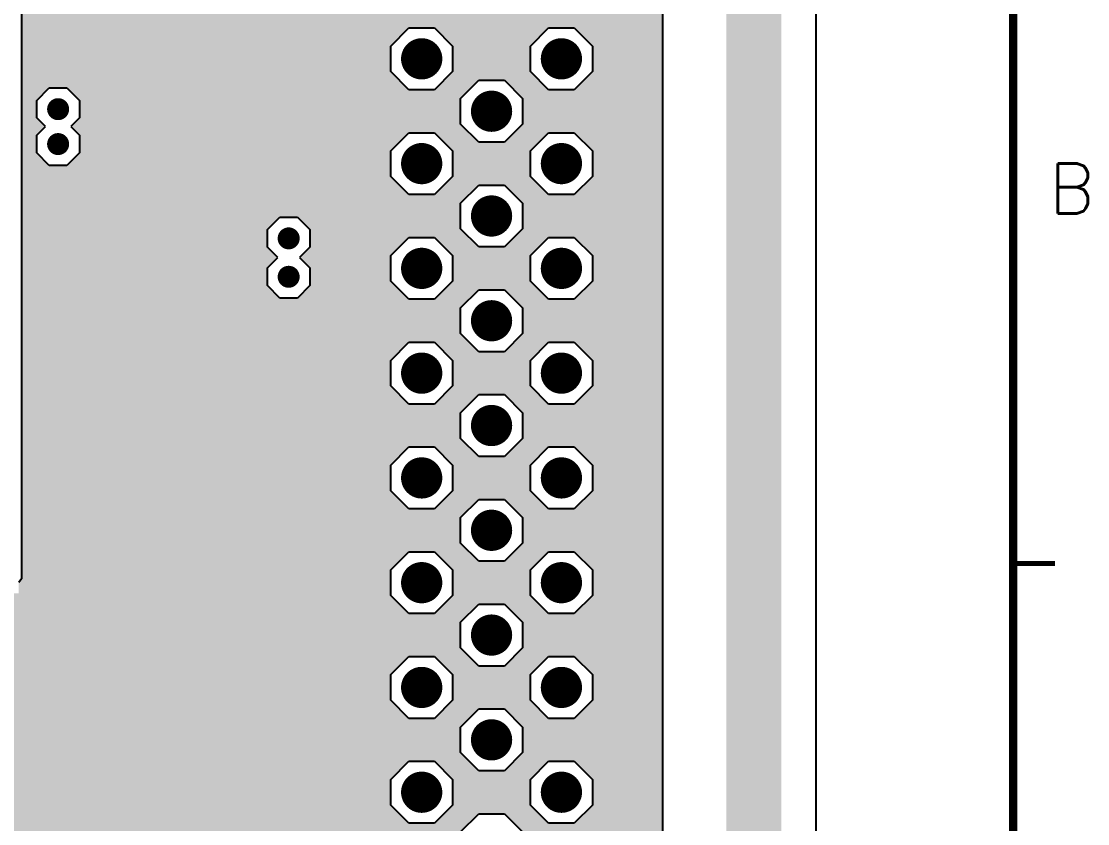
# Model space of a CAD drawing. Extents: x 295 to 953, y 10 to 290.
# Drawn here: x 822.5 to 886.4, y 179.4 to 227.5 of the extents above; entities that cross this region are included whole.
import ezdxf
from ezdxf.enums import TextEntityAlignment as Align

# ---------------------------------------------------------------- set-up
doc = ezdxf.new("R2010")
doc.units = 0
doc.header["$LTSCALE"] = 5
doc.header["$MEASUREMENT"] = 0
doc.layers.get('0').update_dxf_attribs({"linetype": 'CONTINUOUS', "lineweight": 25})
for name, color, linetype in [('L4-BOTTOM_GBR', 6, 'CONTINUOUS'), ('문자', 4, 'CONTINUOUS'), ('테두리', 3, 'CONTINUOUS')]:
    doc.layers.add(name, color=color, linetype=linetype)
doc.styles.get("Standard").update_dxf_attribs({"font": 'simplex.shx'})

# ---------------------------------------------------------------- blocks, each defined once
blk = doc.blocks.new('C')
at = {"layer": '테두리'}
blk.add_line((405, 285), (405, 15), dxfattribs=at)
for points, const_width in [([(15, 285), (15, 15), (405, 15), (405, 285), (15, 285)], 0.5), ([(407.5, 195), (405, 195)], 0.3)]:
    blk.add_lwpolyline(points, dxfattribs=dict(at, const_width=const_width))
at = {"layer": '문자'}
blk.add_text('B', height=3, dxfattribs=at).set_placement((408.5, 217.5), align=Align.MIDDLE)

msp = doc.modelspace()

# ---------------------------------------------------------------- linework, layer by layer
at = {"color": 7}
for points, const_width in [([(847.11, 225.275, -1), (845.873, 225.275, -1)], 1.238), ([(855.492, 225.275, -1), (854.255, 225.275, -1)], 1.238), ([(851.301, 222.131, -1), (850.064, 222.131, -1)], 1.238), ([(825.012, 222.255, -1), (824.352, 222.255, -1)], 0.66), ([(825.012, 220.16, -1), (824.352, 220.16, -1)], 0.66), ([(847.11, 218.988, -1), (845.873, 218.988, -1)], 1.238), ([(855.492, 218.988, -1), (854.255, 218.988, -1)], 1.238), ([(851.301, 215.845, -1), (850.064, 215.845, -1)], 1.238), ([(838.842, 214.502, -1), (838.182, 214.502, -1)], 0.66), ([(847.11, 212.702, -1), (845.873, 212.702, -1)], 1.238), ([(855.492, 212.702, -1), (854.255, 212.702, -1)], 1.238), ([(838.842, 212.197, -1), (838.182, 212.197, -1)], 0.66), ([(851.301, 209.559, -1), (850.064, 209.559, -1)], 1.238), ([(847.11, 206.415, -1), (845.873, 206.415, -1)], 1.238), ([(855.492, 206.415, -1), (854.255, 206.415, -1)], 1.238), ([(851.301, 203.272, -1), (850.064, 203.272, -1)], 1.238), ([(847.11, 200.129, -1), (845.873, 200.129, -1)], 1.238), ([(855.492, 200.129, -1), (854.255, 200.129, -1)], 1.238), ([(851.301, 196.986, -1), (850.064, 196.986, -1)], 1.238), ([(847.11, 193.842, -1), (845.873, 193.842, -1)], 1.238), ([(855.492, 193.842, -1), (854.255, 193.842, -1)], 1.238), ([(851.301, 190.699, -1), (850.064, 190.699, -1)], 1.238), ([(847.11, 187.556, -1), (845.873, 187.556, -1)], 1.238), ([(855.492, 187.556, -1), (854.255, 187.556, -1)], 1.238), ([(851.301, 184.412, -1), (850.064, 184.412, -1)], 1.238), ([(847.11, 181.269, -1), (845.873, 181.269, -1)], 1.238), ([(855.492, 181.269, -1), (854.255, 181.269, -1)], 1.238)]:
    msp.add_lwpolyline(points, format="xyb", close=True, dxfattribs=dict(at, const_width=const_width))
at = {"layer": 'L4-BOTTOM_GBR', "color": 7}
for p, q in [((822.487, 233.041), (822.487, 194.077)), ((870.128, 231.85), (870.128, 103.15)), ((870.128, 231.85), (870.128, 103.15)), ((860.929, 230.192), (860.929, 100.914)), ((844.635, 226.044), (845.722, 227.131)), ((845.722, 227.131), (847.26, 227.131)), ((847.26, 227.131), (848.348, 226.044)), ((853.017, 226.044), (854.104, 227.131)), ((854.104, 227.131), (855.642, 227.131)), ((855.642, 227.131), (856.73, 226.044)), ((844.635, 224.506), (844.635, 226.044)), ((848.348, 226.044), (848.348, 224.506)), ((853.017, 224.506), (853.017, 226.044)), ((856.73, 226.044), (856.73, 224.506)), ((845.722, 223.418), (844.635, 224.506)), ((848.348, 224.506), (847.26, 223.418)), ((848.826, 222.9), (849.913, 223.988)), ((849.913, 223.988), (851.451, 223.988)), ((851.451, 223.988), (852.539, 222.9)), ((854.104, 223.418), (853.017, 224.506)), ((856.73, 224.506), (855.642, 223.418)), ((823.403, 222.785), (824.152, 223.534)), ((824.152, 223.534), (825.211, 223.534)), ((825.211, 223.534), (825.96, 222.785)), ((847.26, 223.418), (845.722, 223.418)), ((855.642, 223.418), (854.104, 223.418)), ((823.403, 221.726), (823.403, 222.785)), ((825.96, 222.785), (825.96, 221.726)), ((848.826, 221.363), (848.826, 222.9)), ((852.539, 222.9), (852.539, 221.363)), ((823.921, 221.208), (823.403, 221.726)), ((825.96, 221.726), (825.442, 221.208)), ((849.913, 220.275), (848.826, 221.363)), ((852.539, 221.363), (851.451, 220.275)), ((823.403, 220.689), (823.921, 221.208)), ((823.403, 219.63), (823.403, 220.689)), ((825.442, 221.208), (825.96, 220.689)), ((825.96, 220.689), (825.96, 219.63)), ((844.635, 219.757), (845.722, 220.844)), ((845.722, 220.844), (847.26, 220.844)), ((847.26, 220.844), (848.348, 219.757)), ((853.017, 219.757), (854.104, 220.844)), ((854.104, 220.844), (855.642, 220.844)), ((855.642, 220.844), (856.73, 219.757)), ((851.451, 220.275), (849.913, 220.275)), ((824.152, 218.881), (823.403, 219.63)), ((825.96, 219.63), (825.211, 218.881)), ((844.635, 218.219), (844.635, 219.757)), ((848.348, 219.757), (848.348, 218.219)), ((853.017, 218.219), (853.017, 219.757)), ((856.73, 219.757), (856.73, 218.219)), ((825.211, 218.881), (824.152, 218.881)), ((845.722, 217.132), (844.635, 218.219)), ((848.348, 218.219), (847.26, 217.132)), ((854.104, 217.132), (853.017, 218.219)), ((856.73, 218.219), (855.642, 217.132)), ((848.826, 216.614), (849.913, 217.701)), ((849.913, 217.701), (851.451, 217.701)), ((851.451, 217.701), (852.539, 216.614)), ((847.26, 217.132), (845.722, 217.132)), ((855.642, 217.132), (854.104, 217.132)), ((848.826, 215.076), (848.826, 216.614)), ((852.539, 216.614), (852.539, 215.076)), ((837.233, 215.032), (837.982, 215.781)), ((837.982, 215.781), (839.042, 215.781)), ((839.042, 215.781), (839.791, 215.032)), ((837.233, 213.972), (837.233, 215.032)), ((839.791, 215.032), (839.791, 213.972)), ((849.913, 213.989), (848.826, 215.076)), ((852.539, 215.076), (851.451, 213.989)), ((844.635, 213.471), (845.722, 214.558)), ((845.722, 214.558), (847.26, 214.558)), ((847.26, 214.558), (848.348, 213.471)), ((853.017, 213.471), (854.104, 214.558)), ((854.104, 214.558), (855.642, 214.558)), ((855.642, 214.558), (856.73, 213.471)), ((837.855, 213.35), (837.233, 213.972)), ((839.791, 213.972), (839.169, 213.35)), ((851.451, 213.989), (849.913, 213.989)), ((837.233, 212.726), (837.855, 213.35)), ((839.169, 213.35), (839.791, 212.726)), ((844.635, 211.933), (844.635, 213.471)), ((848.348, 213.471), (848.348, 211.933)), ((853.017, 211.933), (853.017, 213.471)), ((856.73, 213.471), (856.73, 211.933)), ((837.233, 211.667), (837.233, 212.726)), ((839.791, 212.726), (839.791, 211.667)), ((845.722, 210.845), (844.635, 211.933)), ((848.348, 211.933), (847.26, 210.845)), ((854.104, 210.845), (853.017, 211.933)), ((856.73, 211.933), (855.642, 210.845)), ((837.982, 210.918), (837.233, 211.667)), ((839.791, 211.667), (839.042, 210.918)), ((848.826, 210.327), (849.913, 211.415)), ((849.913, 211.415), (851.451, 211.415)), ((851.451, 211.415), (852.539, 210.327)), ((839.042, 210.918), (837.982, 210.918)), ((847.26, 210.845), (845.722, 210.845)), ((855.642, 210.845), (854.104, 210.845)), ((848.826, 208.79), (848.826, 210.327)), ((852.539, 210.327), (852.539, 208.79)), ((849.913, 207.702), (848.826, 208.79)), ((852.539, 208.79), (851.451, 207.702)), ((844.635, 207.184), (845.722, 208.271)), ((845.722, 208.271), (847.26, 208.271)), ((847.26, 208.271), (848.348, 207.184)), ((853.017, 207.184), (854.104, 208.271)), ((854.104, 208.271), (855.642, 208.271)), ((855.642, 208.271), (856.73, 207.184)), ((851.451, 207.702), (849.913, 207.702)), ((844.635, 205.646), (844.635, 207.184)), ((848.348, 207.184), (848.348, 205.646)), ((853.017, 205.646), (853.017, 207.184)), ((856.73, 207.184), (856.73, 205.646)), ((845.722, 204.559), (844.635, 205.646)), ((848.348, 205.646), (847.26, 204.559)), ((854.104, 204.559), (853.017, 205.646)), ((856.73, 205.646), (855.642, 204.559)), ((848.826, 204.041), (849.913, 205.128)), ((849.913, 205.128), (851.451, 205.128)), ((851.451, 205.128), (852.539, 204.041)), ((847.26, 204.559), (845.722, 204.559)), ((855.642, 204.559), (854.104, 204.559)), ((848.826, 202.503), (848.826, 204.041)), ((852.539, 204.041), (852.539, 202.503)), ((849.913, 201.416), (848.826, 202.503)), ((852.539, 202.503), (851.451, 201.416)), ((844.635, 200.898), (845.722, 201.985)), ((845.722, 201.985), (847.26, 201.985)), ((847.26, 201.985), (848.348, 200.898)), ((853.017, 200.898), (854.104, 201.985)), ((854.104, 201.985), (855.642, 201.985)), ((855.642, 201.985), (856.73, 200.898)), ((844.635, 199.36), (844.635, 200.898)), ((848.348, 200.898), (848.348, 199.36)), ((851.451, 201.416), (849.913, 201.416)), ((853.017, 199.36), (853.017, 200.898)), ((856.73, 200.898), (856.73, 199.36)), ((845.722, 198.273), (844.635, 199.36)), ((848.348, 199.36), (847.26, 198.273)), ((854.104, 198.273), (853.017, 199.36)), ((856.73, 199.36), (855.642, 198.273)), ((848.826, 197.754), (849.913, 198.842)), ((849.913, 198.842), (851.451, 198.842)), ((851.451, 198.842), (852.539, 197.754)), ((847.26, 198.273), (845.722, 198.273)), ((848.826, 196.217), (848.826, 197.754)), ((852.539, 197.754), (852.539, 196.217)), ((855.642, 198.273), (854.104, 198.273)), ((849.913, 195.129), (848.826, 196.217)), ((852.539, 196.217), (851.451, 195.129)), ((844.635, 194.611), (845.722, 195.698)), ((845.722, 195.698), (847.26, 195.698)), ((847.26, 195.698), (848.348, 194.611)), ((851.451, 195.129), (849.913, 195.129)), ((853.017, 194.611), (854.104, 195.698)), ((854.104, 195.698), (855.642, 195.698)), ((855.642, 195.698), (856.73, 194.611)), ((844.635, 193.073), (844.635, 194.611)), ((848.348, 194.611), (848.348, 193.073)), ((853.017, 193.073), (853.017, 194.611)), ((856.73, 194.611), (856.73, 193.073)), ((822.487, 194.077), (822.325, 193.854)), ((845.722, 191.986), (844.635, 193.073)), ((848.348, 193.073), (847.26, 191.986)), ((848.826, 191.468), (849.913, 192.555)), ((849.913, 192.555), (851.451, 192.555)), ((851.451, 192.555), (852.539, 191.468)), ((854.104, 191.986), (853.017, 193.073)), ((856.73, 193.073), (855.642, 191.986)), ((847.26, 191.986), (845.722, 191.986)), ((855.642, 191.986), (854.104, 191.986)), ((848.826, 189.93), (848.826, 191.468)), ((852.539, 191.468), (852.539, 189.93)), ((844.635, 188.325), (845.722, 189.412)), ((845.722, 189.412), (847.26, 189.412)), ((847.26, 189.412), (848.348, 188.325)), ((849.913, 188.843), (848.826, 189.93)), ((852.539, 189.93), (851.451, 188.843)), ((853.017, 188.325), (854.104, 189.412)), ((854.104, 189.412), (855.642, 189.412)), ((855.642, 189.412), (856.73, 188.325)), ((851.451, 188.843), (849.913, 188.843)), ((844.635, 186.787), (844.635, 188.325)), ((848.348, 188.325), (848.348, 186.787)), ((853.017, 186.787), (853.017, 188.325)), ((856.73, 188.325), (856.73, 186.787)), ((845.722, 185.7), (844.635, 186.787)), ((848.348, 186.787), (847.26, 185.7)), ((854.104, 185.7), (853.017, 186.787)), ((856.73, 186.787), (855.642, 185.7)), ((848.826, 185.181), (849.913, 186.269)), ((849.913, 186.269), (851.451, 186.269)), ((851.451, 186.269), (852.539, 185.181)), ((847.26, 185.7), (845.722, 185.7)), ((855.642, 185.7), (854.104, 185.7)), ((848.826, 183.644), (848.826, 185.181)), ((852.539, 185.181), (852.539, 183.644)), ((849.913, 182.556), (848.826, 183.644)), ((852.539, 183.644), (851.451, 182.556)), ((844.635, 182.038), (845.722, 183.125)), ((845.722, 183.125), (847.26, 183.125)), ((847.26, 183.125), (848.348, 182.038)), ((853.017, 182.038), (854.104, 183.125)), ((854.104, 183.125), (855.642, 183.125)), ((855.642, 183.125), (856.73, 182.038)), ((851.451, 182.556), (849.913, 182.556)), ((844.635, 180.5), (844.635, 182.038)), ((848.348, 182.038), (848.348, 180.5)), ((853.017, 180.5), (853.017, 182.038)), ((856.73, 182.038), (856.73, 180.5)), ((845.722, 179.413), (844.635, 180.5)), ((848.348, 180.5), (847.26, 179.413)), ((854.104, 179.413), (853.017, 180.5)), ((856.73, 180.5), (855.642, 179.413)), ((848.826, 178.895), (849.913, 179.982)), ((849.913, 179.982), (851.451, 179.982)), ((851.451, 179.982), (852.539, 178.895)), ((847.26, 179.413), (845.722, 179.413)), ((855.642, 179.413), (854.104, 179.413))]:
    msp.add_line(p, q, dxfattribs=at)
for points in [[(868.065, 100.262), (868.065, 234.738), (864.765, 100.262), (864.765, 234.738)], [(860.929, 227.131), (860.929, 228.939), (822.487, 227.131), (822.487, 228.939)], [(844.635, 226.044), (845.722, 227.131), (822.487, 226.044), (822.487, 227.131)], [(854.104, 227.131), (854.104, 227.131), (847.26, 227.131), (845.722, 227.131)], [(853.017, 226.044), (854.104, 227.131), (848.348, 226.044), (847.26, 227.131)], [(860.929, 227.131), (860.929, 227.131), (855.642, 227.131), (854.104, 227.131)], [(860.929, 226.044), (860.929, 227.131), (856.73, 226.044), (855.642, 227.131)], [(844.635, 224.506), (844.635, 226.044), (822.487, 224.506), (822.487, 226.044)], [(853.017, 224.506), (853.017, 226.044), (848.348, 224.506), (848.348, 226.044)], [(860.929, 224.506), (860.929, 226.044), (856.73, 224.506), (856.73, 226.044)], [(845.607, 223.534), (844.635, 224.506), (822.487, 223.534), (822.487, 224.506)], [(849.344, 223.418), (849.913, 223.988), (847.26, 223.418), (847.829, 223.988)], [(853.535, 223.988), (853.017, 224.506), (847.829, 223.988), (848.348, 224.506)], [(853.535, 223.988), (853.535, 223.988), (851.451, 223.988), (849.913, 223.988)], [(854.104, 223.418), (853.535, 223.988), (852.02, 223.418), (851.451, 223.988)], [(860.929, 223.418), (860.929, 224.506), (855.642, 223.418), (856.73, 224.506)], [(823.403, 222.785), (824.152, 223.534), (822.487, 222.785), (822.487, 223.534)], [(845.607, 223.534), (845.607, 223.534), (825.211, 223.534), (824.152, 223.534)], [(845.722, 223.418), (845.607, 223.534), (825.327, 223.418), (825.211, 223.534)], [(848.826, 222.9), (849.344, 223.418), (825.845, 222.9), (825.327, 223.418)], [(849.344, 223.418), (849.344, 223.418), (845.722, 223.418), (847.26, 223.418)], [(860.929, 222.9), (860.929, 223.418), (852.539, 222.9), (852.02, 223.418)], [(860.929, 223.418), (860.929, 223.418), (854.104, 223.418), (855.642, 223.418)], [(823.403, 221.726), (823.403, 222.785), (822.487, 221.726), (822.487, 222.785)], [(848.826, 222.785), (848.826, 222.9), (825.96, 222.785), (825.845, 222.9)], [(848.826, 221.726), (848.826, 222.785), (825.96, 221.726), (825.96, 222.785)], [(860.929, 221.363), (860.929, 222.9), (852.539, 221.363), (852.539, 222.9)], [(823.921, 221.208), (823.403, 221.726), (822.487, 221.208), (822.487, 221.726)], [(848.981, 221.207), (848.826, 221.363), (825.442, 221.207), (825.597, 221.363)], [(848.826, 221.363), (848.826, 221.726), (825.597, 221.363), (825.96, 221.726)], [(860.929, 220.844), (860.929, 221.363), (852.02, 220.844), (852.539, 221.363)], [(823.403, 220.689), (823.921, 221.208), (822.487, 220.689), (822.487, 221.208)], [(823.403, 219.63), (823.403, 220.689), (822.487, 219.63), (822.487, 220.689)], [(849.344, 220.844), (848.981, 221.207), (825.805, 220.844), (825.442, 221.207)], [(845.567, 220.689), (845.722, 220.844), (825.96, 220.689), (825.805, 220.844)], [(844.635, 219.757), (845.567, 220.689), (825.96, 219.757), (825.96, 220.689)], [(849.344, 220.844), (849.344, 220.844), (847.26, 220.844), (845.722, 220.844)], [(849.913, 220.275), (849.344, 220.844), (847.829, 220.275), (847.26, 220.844)], [(853.535, 220.275), (854.104, 220.844), (851.451, 220.275), (852.02, 220.844)], [(860.929, 220.844), (860.929, 220.844), (855.642, 220.844), (854.104, 220.844)], [(860.929, 219.757), (860.929, 220.844), (856.73, 219.757), (855.642, 220.844)], [(853.017, 219.757), (853.535, 220.275), (848.348, 219.757), (847.829, 220.275)], [(853.535, 220.275), (853.535, 220.275), (849.913, 220.275), (851.451, 220.275)], [(824.152, 218.881), (823.403, 219.63), (822.487, 218.881), (822.487, 219.63)], [(844.635, 218.881), (844.635, 219.63), (825.211, 218.881), (825.96, 219.63)], [(844.635, 219.63), (844.635, 219.757), (825.96, 219.63), (825.96, 219.757)], [(853.017, 218.219), (853.017, 219.757), (848.348, 218.219), (848.348, 219.757)], [(860.929, 218.219), (860.929, 219.757), (856.73, 218.219), (856.73, 219.757)], [(844.635, 218.219), (844.635, 218.881), (822.487, 218.219), (822.487, 218.881)], [(844.635, 218.881), (844.635, 218.881), (824.152, 218.881), (825.211, 218.881)], [(845.722, 217.132), (844.635, 218.219), (822.487, 217.132), (822.487, 218.219)], [(853.535, 217.701), (853.017, 218.219), (847.829, 217.701), (848.348, 218.219)], [(860.929, 217.132), (860.929, 218.219), (855.642, 217.132), (856.73, 218.219)], [(849.344, 217.132), (849.913, 217.701), (847.26, 217.132), (847.829, 217.701)], [(853.535, 217.701), (853.535, 217.701), (851.451, 217.701), (849.913, 217.701)], [(854.104, 217.132), (853.535, 217.701), (852.02, 217.132), (851.451, 217.701)], [(848.826, 216.614), (849.344, 217.132), (822.487, 216.614), (822.487, 217.132)], [(849.344, 217.132), (849.344, 217.132), (845.722, 217.132), (847.26, 217.132)], [(860.929, 216.614), (860.929, 217.132), (852.539, 216.614), (852.02, 217.132)], [(860.929, 217.132), (860.929, 217.132), (854.104, 217.132), (855.642, 217.132)], [(848.826, 215.781), (848.826, 216.614), (822.487, 215.781), (822.487, 216.614)], [(860.929, 215.076), (860.929, 216.614), (852.539, 215.076), (852.539, 216.614)], [(837.233, 215.032), (837.982, 215.781), (822.487, 215.032), (822.487, 215.781)], [(848.826, 215.781), (848.826, 215.781), (839.042, 215.781), (837.982, 215.781)], [(848.826, 215.076), (848.826, 215.781), (839.746, 215.076), (839.042, 215.781)], [(837.233, 213.972), (837.233, 215.032), (822.487, 213.972), (822.487, 215.032)], [(848.871, 215.032), (848.826, 215.076), (839.791, 215.032), (839.746, 215.076)], [(849.344, 214.558), (848.871, 215.032), (839.791, 214.558), (839.791, 215.032)], [(860.929, 214.558), (860.929, 215.076), (852.02, 214.558), (852.539, 215.076)], [(845.137, 213.972), (845.722, 214.558), (839.791, 213.972), (839.791, 214.558)], [(849.344, 214.558), (849.344, 214.558), (847.26, 214.558), (845.722, 214.558)], [(849.913, 213.989), (849.344, 214.558), (847.829, 213.989), (847.26, 214.558)], [(853.535, 213.989), (854.104, 214.558), (851.451, 213.989), (852.02, 214.558)], [(860.929, 214.558), (860.929, 214.558), (855.642, 214.558), (854.104, 214.558)], [(860.929, 213.471), (860.929, 214.558), (856.73, 213.471), (855.642, 214.558)], [(837.855, 213.35), (837.233, 213.972), (822.487, 213.35), (822.487, 213.972)], [(844.635, 213.471), (845.137, 213.972), (839.289, 213.471), (839.791, 213.972)], [(853.017, 213.471), (853.535, 213.989), (848.348, 213.471), (847.829, 213.989)], [(853.535, 213.989), (853.535, 213.989), (849.913, 213.989), (851.451, 213.989)], [(837.233, 212.726), (837.855, 213.35), (822.487, 212.726), (822.487, 213.35)], [(844.635, 213.35), (844.635, 213.471), (839.169, 213.35), (839.289, 213.471)], [(844.635, 212.726), (844.635, 213.35), (839.791, 212.726), (839.169, 213.35)], [(853.017, 211.933), (853.017, 213.471), (848.348, 211.933), (848.348, 213.471)], [(860.929, 211.933), (860.929, 213.471), (856.73, 211.933), (856.73, 213.471)], [(837.233, 211.667), (837.233, 212.726), (822.487, 211.667), (822.487, 212.726)], [(844.635, 211.933), (844.635, 212.726), (839.791, 211.933), (839.791, 212.726)], [(844.901, 211.667), (844.635, 211.933), (839.791, 211.667), (839.791, 211.933)], [(853.535, 211.415), (853.017, 211.933), (847.829, 211.415), (848.348, 211.933)], [(860.929, 210.845), (860.929, 211.933), (855.642, 210.845), (856.73, 211.933)], [(837.982, 210.918), (837.233, 211.667), (822.487, 210.918), (822.487, 211.667)], [(845.65, 210.918), (844.901, 211.667), (839.042, 210.918), (839.791, 211.667)], [(849.344, 210.845), (849.913, 211.415), (847.26, 210.845), (847.829, 211.415)], [(853.535, 211.415), (853.535, 211.415), (851.451, 211.415), (849.913, 211.415)], [(854.104, 210.845), (853.535, 211.415), (852.02, 210.845), (851.451, 211.415)], [(845.722, 210.845), (845.65, 210.918), (822.487, 210.845), (822.487, 210.918)], [(848.826, 210.327), (849.344, 210.845), (822.487, 210.327), (822.487, 210.845)], [(849.344, 210.845), (849.344, 210.845), (845.722, 210.845), (847.26, 210.845)], [(860.929, 210.327), (860.929, 210.845), (852.539, 210.327), (852.02, 210.845)], [(860.929, 210.845), (860.929, 210.845), (854.104, 210.845), (855.642, 210.845)], [(848.826, 208.79), (848.826, 210.327), (822.487, 208.79), (822.487, 210.327)], [(860.929, 208.79), (860.929, 210.327), (852.539, 208.79), (852.539, 210.327)], [(849.344, 208.271), (848.826, 208.79), (822.487, 208.271), (822.487, 208.79)], [(860.929, 208.271), (860.929, 208.79), (852.02, 208.271), (852.539, 208.79)], [(844.635, 207.184), (845.722, 208.271), (822.487, 207.184), (822.487, 208.271)], [(849.344, 208.271), (849.344, 208.271), (847.26, 208.271), (845.722, 208.271)], [(849.913, 207.702), (849.344, 208.271), (847.829, 207.702), (847.26, 208.271)], [(853.535, 207.702), (854.104, 208.271), (851.451, 207.702), (852.02, 208.271)], [(860.929, 208.271), (860.929, 208.271), (855.642, 208.271), (854.104, 208.271)], [(860.929, 207.184), (860.929, 208.271), (856.73, 207.184), (855.642, 208.271)], [(853.017, 207.184), (853.535, 207.702), (848.348, 207.184), (847.829, 207.702)], [(853.535, 207.702), (853.535, 207.702), (849.913, 207.702), (851.451, 207.702)], [(844.635, 205.646), (844.635, 207.184), (822.487, 205.646), (822.487, 207.184)], [(853.017, 205.646), (853.017, 207.184), (848.348, 205.646), (848.348, 207.184)], [(860.929, 205.646), (860.929, 207.184), (856.73, 205.646), (856.73, 207.184)], [(845.722, 204.559), (844.635, 205.646), (822.487, 204.559), (822.487, 205.646)], [(853.535, 205.128), (853.017, 205.646), (847.829, 205.128), (848.348, 205.646)], [(860.929, 204.559), (860.929, 205.646), (855.642, 204.559), (856.73, 205.646)], [(849.344, 204.559), (849.913, 205.128), (847.26, 204.559), (847.829, 205.128)], [(853.535, 205.128), (853.535, 205.128), (851.451, 205.128), (849.913, 205.128)], [(854.104, 204.559), (853.535, 205.128), (852.02, 204.559), (851.451, 205.128)], [(848.826, 204.041), (849.344, 204.559), (822.487, 204.041), (822.487, 204.559)], [(849.344, 204.559), (849.344, 204.559), (845.722, 204.559), (847.26, 204.559)], [(860.929, 204.041), (860.929, 204.559), (852.539, 204.041), (852.02, 204.559)], [(860.929, 204.559), (860.929, 204.559), (854.104, 204.559), (855.642, 204.559)], [(848.826, 202.503), (848.826, 204.041), (822.487, 202.503), (822.487, 204.041)], [(860.929, 202.503), (860.929, 204.041), (852.539, 202.503), (852.539, 204.041)], [(849.344, 201.985), (848.826, 202.503), (822.487, 201.985), (822.487, 202.503)], [(860.929, 201.985), (860.929, 202.503), (852.02, 201.985), (852.539, 202.503)], [(844.635, 200.898), (845.722, 201.985), (822.487, 200.898), (822.487, 201.985)], [(849.344, 201.985), (849.344, 201.985), (847.26, 201.985), (845.722, 201.985)], [(849.913, 201.416), (849.344, 201.985), (847.829, 201.416), (847.26, 201.985)], [(853.535, 201.416), (854.104, 201.985), (851.451, 201.416), (852.02, 201.985)], [(860.929, 201.985), (860.929, 201.985), (855.642, 201.985), (854.104, 201.985)], [(860.929, 200.898), (860.929, 201.985), (856.73, 200.898), (855.642, 201.985)], [(844.635, 199.36), (844.635, 200.898), (822.487, 199.36), (822.487, 200.898)], [(853.017, 200.898), (853.535, 201.416), (848.348, 200.898), (847.829, 201.416)], [(853.017, 199.36), (853.017, 200.898), (848.348, 199.36), (848.348, 200.898)], [(853.535, 201.416), (853.535, 201.416), (849.913, 201.416), (851.451, 201.416)], [(860.929, 199.36), (860.929, 200.898), (856.73, 199.36), (856.73, 200.898)], [(845.722, 198.272), (844.635, 199.36), (822.487, 198.272), (822.487, 199.36)], [(853.535, 198.842), (853.017, 199.36), (847.829, 198.842), (848.348, 199.36)], [(860.929, 198.273), (860.929, 199.36), (855.642, 198.273), (856.73, 199.36)], [(849.344, 198.273), (849.913, 198.842), (847.26, 198.273), (847.829, 198.842)], [(853.535, 198.842), (853.535, 198.842), (851.451, 198.842), (849.913, 198.842)], [(854.104, 198.272), (853.535, 198.842), (852.02, 198.272), (851.451, 198.842)], [(848.826, 197.754), (849.344, 198.272), (822.487, 197.754), (822.487, 198.272)], [(848.826, 196.217), (848.826, 197.754), (822.487, 196.217), (822.487, 197.754)], [(849.344, 198.272), (849.344, 198.273), (845.722, 198.272), (847.26, 198.273)], [(860.929, 197.754), (860.929, 198.272), (852.539, 197.754), (852.02, 198.272)], [(860.929, 196.217), (860.929, 197.754), (852.539, 196.217), (852.539, 197.754)], [(860.929, 198.272), (860.929, 198.273), (854.104, 198.272), (855.642, 198.273)], [(849.344, 195.698), (848.826, 196.217), (822.487, 195.698), (822.487, 196.217)], [(860.929, 195.698), (860.929, 196.217), (852.02, 195.698), (852.539, 196.217)], [(844.635, 194.611), (845.722, 195.698), (822.487, 194.611), (822.487, 195.698)], [(849.344, 195.698), (849.344, 195.698), (847.26, 195.698), (845.722, 195.698)], [(849.913, 195.129), (849.344, 195.698), (847.829, 195.129), (847.26, 195.698)], [(853.017, 194.611), (853.535, 195.129), (848.348, 194.611), (847.829, 195.129)], [(853.535, 195.129), (853.535, 195.129), (849.913, 195.129), (851.451, 195.129)], [(853.535, 195.129), (854.104, 195.698), (851.451, 195.129), (852.02, 195.698)], [(860.929, 195.698), (860.929, 195.698), (855.642, 195.698), (854.104, 195.698)], [(860.929, 194.611), (860.929, 195.698), (856.73, 194.611), (855.642, 195.698)], [(844.635, 194.077), (844.635, 194.611), (822.487, 194.077), (822.487, 194.611)], [(853.017, 193.073), (853.017, 194.611), (848.348, 193.073), (848.348, 194.611)], [(860.929, 193.073), (860.929, 194.611), (856.73, 193.073), (856.73, 194.611)], [(844.635, 193.854), (844.635, 194.077), (822.325, 193.854), (822.487, 194.077)], [(844.635, 193.204), (844.635, 193.854), (822.325, 193.204), (822.325, 193.854)], [(844.635, 193.073), (844.635, 193.204), (808.447, 193.073), (808.447, 193.204)], [(844.635, 193.204), (844.635, 193.204), (814.78, 193.204), (822.325, 193.204)], [(845.026, 192.682), (844.635, 193.073), (808.447, 192.682), (808.447, 193.073)], [(845.722, 191.986), (845.026, 192.682), (809.144, 191.986), (808.447, 192.682)], [(849.344, 191.986), (849.913, 192.555), (847.26, 191.986), (847.829, 192.555)], [(853.535, 192.555), (853.017, 193.073), (847.829, 192.555), (848.348, 193.073)], [(853.535, 192.555), (853.535, 192.555), (851.451, 192.555), (849.913, 192.555)], [(854.104, 191.986), (853.535, 192.555), (852.02, 191.986), (851.451, 192.555)], [(860.929, 191.986), (860.929, 193.073), (855.642, 191.986), (856.73, 193.073)], [(849.179, 191.821), (849.344, 191.986), (809.309, 191.821), (809.144, 191.986)], [(849.344, 191.986), (849.344, 191.986), (845.722, 191.986), (847.26, 191.986)], [(860.929, 191.468), (860.929, 191.986), (852.539, 191.468), (852.02, 191.986)], [(860.929, 191.986), (860.929, 191.986), (854.104, 191.986), (855.642, 191.986)], [(848.988, 191.63), (849.179, 191.821), (813.113, 191.63), (812.528, 191.821)], [(848.826, 191.468), (848.988, 191.63), (813.231, 191.468), (813.113, 191.63)], [(848.826, 191.453), (848.826, 191.468), (813.242, 191.453), (813.231, 191.468)], [(848.826, 191.453), (848.826, 191.453), (818.657, 191.453), (814.78, 191.453)], [(848.826, 189.93), (848.826, 191.453), (818.657, 189.93), (818.657, 191.453)], [(860.929, 189.93), (860.929, 191.468), (852.539, 189.93), (852.539, 191.468)], [(849.344, 189.412), (848.826, 189.93), (818.657, 189.412), (818.657, 189.93)], [(844.635, 188.325), (845.722, 189.412), (818.657, 188.325), (818.657, 189.412)], [(849.344, 189.412), (849.344, 189.412), (847.26, 189.412), (845.722, 189.412)], [(849.913, 188.843), (849.344, 189.412), (847.829, 188.843), (847.26, 189.412)], [(853.535, 188.843), (854.104, 189.412), (851.451, 188.843), (852.02, 189.412)], [(860.929, 189.412), (860.929, 189.93), (852.02, 189.412), (852.539, 189.93)], [(860.929, 189.412), (860.929, 189.412), (855.642, 189.412), (854.104, 189.412)], [(860.929, 188.325), (860.929, 189.412), (856.73, 188.325), (855.642, 189.412)], [(853.017, 188.325), (853.535, 188.843), (848.348, 188.325), (847.829, 188.843)], [(853.535, 188.843), (853.535, 188.843), (849.913, 188.843), (851.451, 188.843)], [(844.635, 186.787), (844.635, 188.325), (818.657, 186.787), (818.657, 188.325)], [(853.017, 186.787), (853.017, 188.325), (848.348, 186.787), (848.348, 188.325)], [(860.929, 186.787), (860.929, 188.325), (856.73, 186.787), (856.73, 188.325)], [(845.001, 186.421), (844.635, 186.787), (818.657, 186.421), (818.657, 186.787)], [(853.535, 186.269), (853.017, 186.787), (847.829, 186.269), (848.348, 186.787)], [(860.929, 185.7), (860.929, 186.787), (855.642, 185.7), (856.73, 186.787)], [(845.158, 186.264), (845.001, 186.421), (813.071, 186.264), (813.071, 186.421)], [(845.001, 186.421), (845.001, 186.421), (813.071, 186.421), (813.083, 186.421)], [(845.658, 185.764), (845.158, 186.264), (813.571, 185.764), (813.071, 186.264)], [(845.001, 186.421), (845.001, 186.421), (816.671, 186.421), (818.657, 186.421)], [(849.344, 185.7), (849.913, 186.269), (847.26, 185.7), (847.829, 186.269)], [(853.535, 186.269), (853.535, 186.269), (851.451, 186.269), (849.913, 186.269)], [(854.104, 185.699), (853.535, 186.269), (852.02, 185.699), (851.451, 186.269)], [(845.658, 185.764), (845.658, 185.764), (816.314, 185.764), (813.571, 185.764)], [(845.722, 185.699), (845.658, 185.764), (816.314, 185.699), (816.314, 185.764)], [(848.826, 185.181), (849.344, 185.699), (816.314, 185.181), (816.314, 185.699)], [(849.344, 185.699), (849.344, 185.7), (845.722, 185.699), (847.26, 185.7)], [(860.929, 185.181), (860.929, 185.699), (852.539, 185.181), (852.02, 185.699)], [(860.929, 185.699), (860.929, 185.7), (854.104, 185.699), (855.642, 185.7)], [(848.826, 183.644), (848.826, 185.181), (816.314, 183.644), (816.314, 185.181)], [(860.929, 183.644), (860.929, 185.181), (852.539, 183.644), (852.539, 185.181)], [(849.344, 183.125), (848.826, 183.644), (816.314, 183.125), (816.314, 183.644)], [(860.929, 183.125), (860.929, 183.644), (852.02, 183.125), (852.539, 183.644)], [(844.648, 182.051), (845.722, 183.125), (816.314, 182.051), (816.314, 183.125)], [(849.344, 183.125), (849.344, 183.125), (847.26, 183.125), (845.722, 183.125)], [(849.913, 182.556), (849.344, 183.125), (847.829, 182.556), (847.26, 183.125)], [(853.535, 182.556), (854.104, 183.125), (851.451, 182.556), (852.02, 183.125)], [(860.929, 183.125), (860.929, 183.125), (855.642, 183.125), (854.104, 183.125)], [(860.929, 182.038), (860.929, 183.125), (856.73, 182.038), (855.642, 183.125)], [(853.017, 182.038), (853.535, 182.556), (848.348, 182.038), (847.829, 182.556)], [(853.535, 182.556), (853.535, 182.556), (849.913, 182.556), (851.451, 182.556)], [(844.635, 182.038), (844.648, 182.051), (813.267, 182.038), (813.267, 182.051)], [(844.648, 182.051), (844.648, 182.051), (813.267, 182.051), (816.314, 182.051)], [(844.635, 181.504), (844.635, 182.038), (813.267, 181.504), (813.267, 182.038)], [(853.017, 180.5), (853.017, 182.038), (848.348, 180.5), (848.348, 182.038)], [(860.929, 180.5), (860.929, 182.038), (856.73, 180.5), (856.73, 182.038)], [(844.635, 181.005), (844.635, 181.504), (812.904, 181.005), (813.267, 181.504)], [(844.759, 180.377), (844.635, 180.5), (812.275, 180.377), (812.365, 180.5)], [(844.635, 180.5), (844.635, 180.565), (812.365, 180.5), (812.412, 180.565)], [(844.635, 180.565), (844.635, 180.98), (812.412, 180.565), (812.828, 180.98)], [(844.635, 180.98), (844.635, 181.005), (812.828, 180.98), (812.904, 181.005)], [(853.535, 179.982), (853.017, 180.5), (847.829, 179.982), (848.348, 180.5)], [(860.929, 179.413), (860.929, 180.5), (855.642, 179.413), (856.73, 180.5)], [(844.978, 180.157), (844.95, 180.185), (786.397, 180.157), (786.369, 180.185)], [(844.978, 180.157), (844.978, 180.157), (802.58, 180.157), (801.521, 180.157)], [(845.722, 179.413), (844.978, 180.157), (803.324, 179.413), (802.58, 180.157)], [(844.95, 180.185), (844.759, 180.377), (811.689, 180.185), (812.275, 180.377)], [(849.344, 179.413), (849.913, 179.982), (847.26, 179.413), (847.829, 179.982)], [(853.535, 179.982), (853.535, 179.982), (851.451, 179.982), (849.913, 179.982)], [(854.104, 179.413), (853.535, 179.982), (852.02, 179.413), (851.451, 179.982)], [(849.339, 179.408), (849.344, 179.413), (803.329, 179.408), (803.324, 179.413)], [(849.333, 179.401), (849.339, 179.408), (803.329, 179.401), (803.329, 179.408)], [(849.333, 179.401), (849.333, 179.401), (809.571, 179.401), (806.683, 179.401)], [(848.826, 178.895), (849.333, 179.401), (809.571, 178.895), (809.571, 179.401)], [(849.344, 179.413), (849.344, 179.413), (845.722, 179.413), (847.26, 179.413)], [(860.929, 178.895), (860.929, 179.413), (852.539, 178.895), (852.02, 179.413)]]:
    msp.add_solid(points, dxfattribs=at)

# ---------------------------------------------------------------- block references
msp.add_blockref('C', (476.978, 0))

doc.saveas('drawing.dxf')
